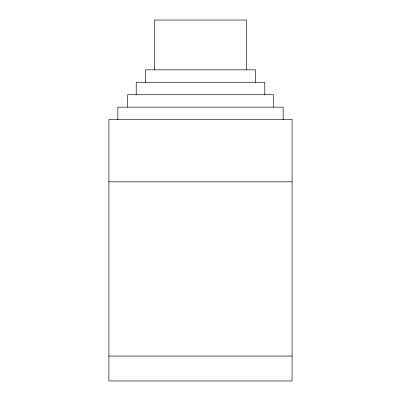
<?xml version="1.0" encoding="UTF-8"?>
<svg xmlns="http://www.w3.org/2000/svg" width="401" height="401" viewBox="0 0 401 401"><rect width="100%" height="100%" fill="white"/><g stroke="black" fill="none" stroke-linecap="round" stroke-linejoin="round"><path stroke-width="0.6" d="M108.912 181.833L292.088 181.833M108.912 356.058L292.088 356.058M283.151 119.608L283.151 107.162L117.849 107.162L117.849 119.608M273.397 107.162L273.397 94.721L127.603 94.721L127.603 107.162M264.78 94.721L264.78 82.275L136.22 82.275L136.22 94.721M255.597 82.275L255.597 69.829L145.403 69.829L145.403 82.275M246.415 69.829L246.415 20.05L154.585 20.05L154.585 69.829M292.088 119.608L108.912 119.608L108.912 380.95L292.088 380.95L292.088 119.608"/></g></svg>
